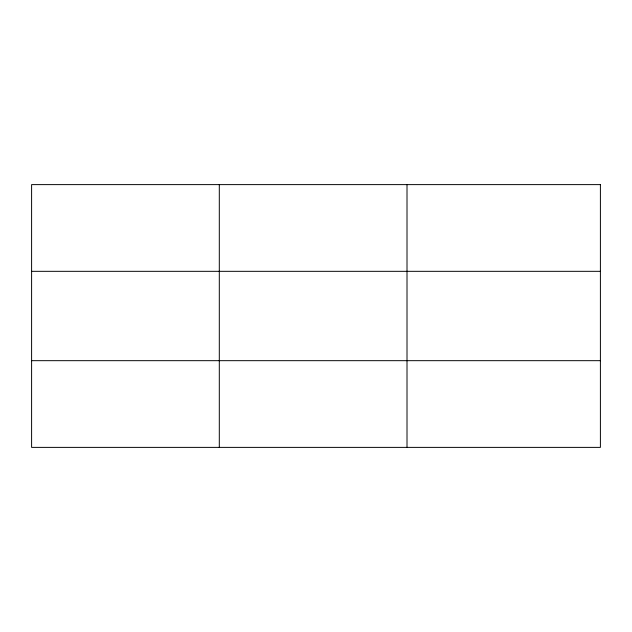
<?xml version="1.0" encoding="UTF-8"?>
<svg xmlns="http://www.w3.org/2000/svg" width="632" height="632" viewBox="0 0 632 632"><rect width="100%" height="100%" fill="white"/><g stroke="black" fill="none" stroke-linecap="round" stroke-linejoin="round"><path stroke-width="0.95" d="M219.304 184.615L219.304 447.385M407.008 184.615L407.008 447.385M31.6 271.325L600.4 271.325M31.6 360.675L600.4 360.675M600.4 184.615L600.4 447.385L31.6 447.385L31.6 184.615L600.4 184.615"/></g></svg>
